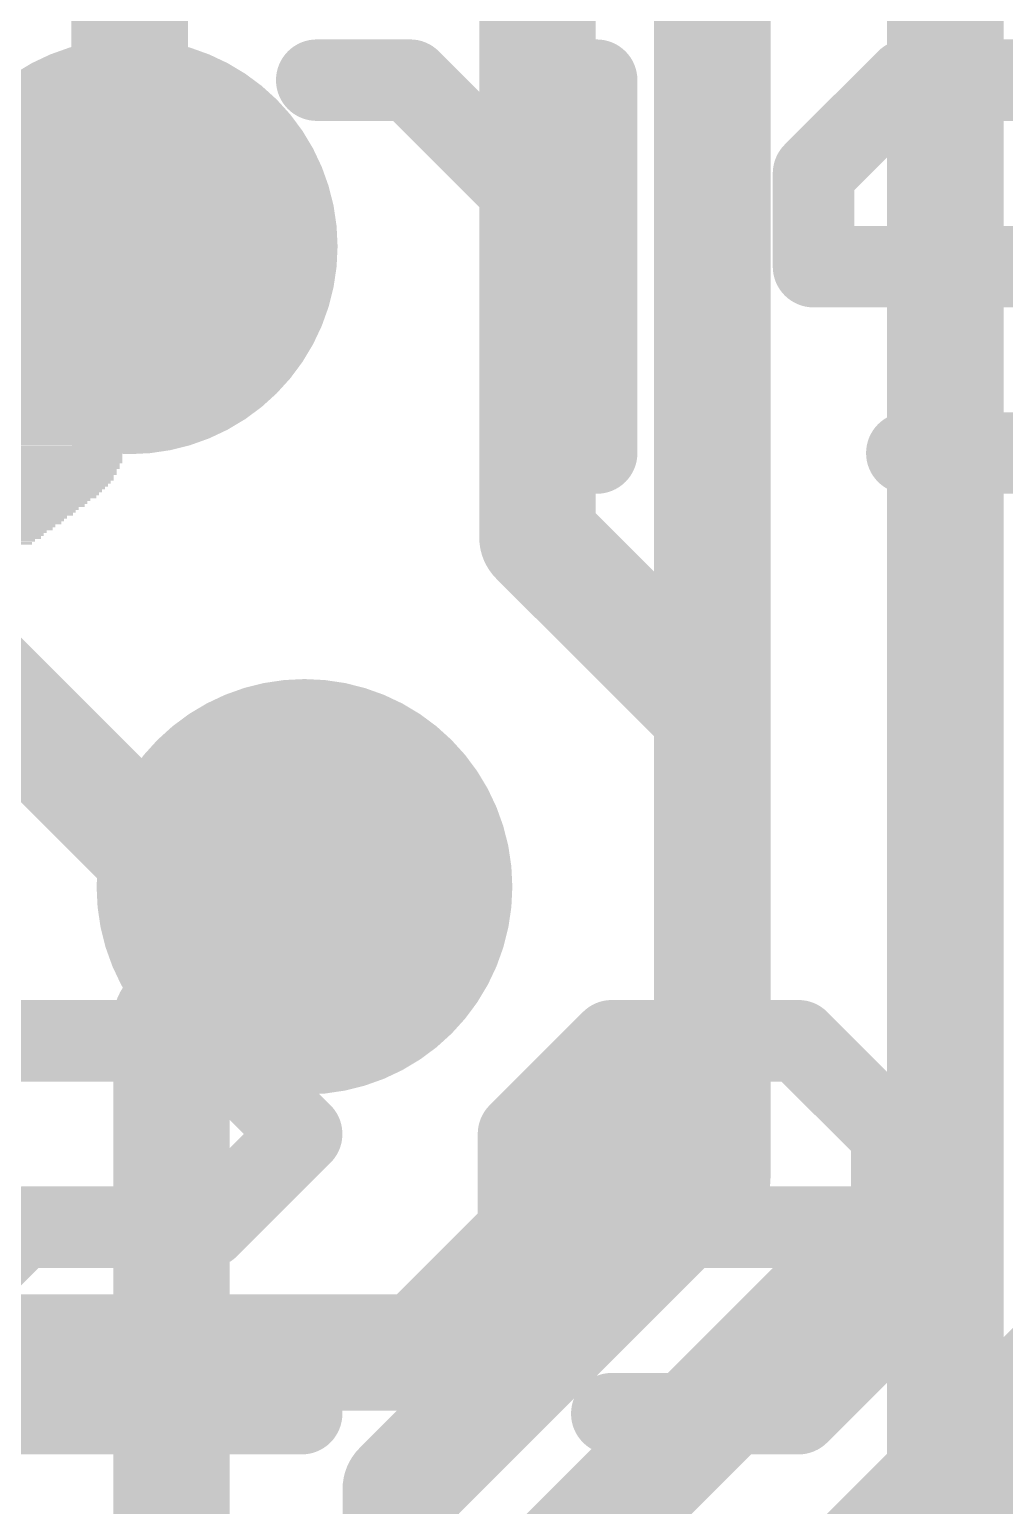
# Model space of a CAD drawing. Extents: x -0.1 to 50.8, y -0.1 to 23.
# Drawn here: x 26.071 to 28.196, y 13.509 to 16.729 of the extents above; entities that cross this region are included whole.
import ezdxf

# ---------------------------------------------------------------- set-up
doc = ezdxf.new("R2010")
doc.units = 0
for name, color, linetype in [('1', 12, 'CONTINUOUS'), ('16', 132, 'CONTINUOUS'), ('18', 110, 'CONTINUOUS'), ('21', 40, 'CONTINUOUS'), ('22', 6, 'CONTINUOUS')]:
    doc.layers.add(name, color=color, linetype=linetype)

# ---------------------------------------------------------------- blocks, each defined once
blk = doc.blocks.new('RECT')
blk.add_solid([(-0.5, -0.5), (0.5, -0.5), (-0.5, 0.5), (0.5, 0.5)])
blk = doc.blocks.new('ROUNDV')
at = {"const_width": 0.5}
blk.add_lwpolyline([(0, -0.25, 1), (0, 0.25, 1), (0, -0.25)], format="xyb", dxfattribs=at)

msp = doc.modelspace()

# ---------------------------------------------------------------- linework, layer by layer
at = {"layer": '1', "const_width": 0.254}
for points in [[(28.067, 20.193), (28.067, 13.335)], [(27.178, 15.621), (27.178, 19.558)], [(25.88, 15.847), (26.289, 16.256)], [(27.178, 15.621), (27.559, 15.24)], [(27.559, 14.224), (27.559, 15.24)], [(26.38, 14.569), (26.67, 14.859)], [(26.38, 13.127), (26.38, 14.569)], [(26.88, 13.545), (27.559, 14.224)], [(26.88, 13.127), (26.88, 13.545)]]:
    msp.add_lwpolyline(points, dxfattribs=at)
at = {"layer": '1', "const_width": 0.127}
for points in [[(26.3339, 16.2111, 1), (26.2441, 16.3009)], [(27.2229, 15.6659, 1), (27.1331, 15.5761)], [(27.1145, 15.621, 1), (27.2415, 15.621)], [(27.6225, 15.24, 1), (27.4955, 15.24)], [(27.5141, 15.1951, 1), (27.6039, 15.2849)], [(26.7149, 14.8141, 1), (26.6251, 14.9039)], [(26.4435, 14.569, 1), (26.3165, 14.569)], [(26.3351, 14.6139, 1), (26.4249, 14.5241)], [(27.6039, 14.1791, 1), (27.5141, 14.2689)], [(27.4955, 14.224, 1), (27.6225, 14.224)], [(26.9435, 13.545, 1), (26.8165, 13.545)], [(26.8351, 13.5899, 1), (26.9249, 13.5001)]]:
    msp.add_lwpolyline(points, format="xyb", dxfattribs=at)
at = {"layer": '16'}
for points, const_width in [([(27.559, 18.288), (27.559, 14.478)], 0.254), ([(28.067, 18.034), (28.067, 14.224)], 0.254), ([(26.289, 16.256), (26.289, 17.399)], 0.254), ([(26.416, 14.859), (24.257, 17.018)], 0.254), ([(26.67, 14.859), (26.416, 14.859)], 0.254), ([(27.051, 12.446), (29.083, 14.478)], 0.4064), ([(27.559, 14.478), (26.924, 13.843)], 0.254), ([(28.067, 14.224), (26.924, 13.081)], 0.254), ([(26.924, 13.843), (24.892, 13.843)], 0.254)]:
    msp.add_lwpolyline(points, dxfattribs=dict(at, const_width=const_width))
at = {"layer": '16', "const_width": 0.127}
for points in [[(26.2255, 16.256, 1), (26.3525, 16.256)], [(26.416, 14.9225, 1), (26.416, 14.7955)], [(26.67, 14.7955, 1), (26.67, 14.9225)], [(26.3711, 14.8141, 1), (26.4609, 14.9039)], [(27.6039, 14.4331, 1), (27.5141, 14.5229)], [(27.4955, 14.478, 1), (27.6225, 14.478)], [(28.1119, 14.1791, 1), (28.0221, 14.2689)], [(28.0035, 14.224, 1), (28.1305, 14.224)], [(26.8791, 13.8879, 1), (26.9689, 13.7981)], [(26.924, 13.7795, 1), (26.924, 13.9065)]]:
    msp.add_lwpolyline(points, format="xyb", dxfattribs=at)
at = {"layer": '22', "const_width": 0.0889}
for points in [[(26.6968, 16.6631, 1), (26.6968, 16.5742)], [(26.9316, 16.6501, 1), (26.8688, 16.5872)], [(26.9002, 16.5742, 1), (26.9002, 16.6631)], [(27.3514, 16.6186, 1), (27.2625, 16.6186)], [(27.9832, 16.6631, 1), (27.9832, 16.5742)], [(28.0146, 16.5872, 1), (27.9518, 16.6501)], [(27.8243, 16.4153, 1), (27.7354, 16.4153)], [(27.7484, 16.4467, 1), (27.8112, 16.3838)], [(27.7798, 16.2563, 1), (27.7798, 16.1674)], [(27.2755, 16.1805, 1), (27.3384, 16.2433)], [(27.7354, 16.2119, 1), (27.8243, 16.2119)], [(27.9832, 15.8496, 1), (27.9832, 15.7607)], [(27.2625, 15.8052, 1), (27.3514, 15.8052)], [(26.4919, 14.5546, 1), (26.429, 14.4917)], [(26.4604, 14.4787, 1), (26.4604, 14.5676)], [(27.34, 14.5676, 1), (27.34, 14.4787)], [(27.3714, 14.4917, 1), (27.3086, 14.5546)], [(27.7782, 14.5546, 1), (27.7153, 14.4917)], [(27.7468, 14.4787, 1), (27.7468, 14.5676)], [(26.6952, 14.2883, 1), (26.6324, 14.3512)], [(26.6324, 14.2883, 1), (26.6952, 14.3512)], [(27.1811, 14.3198, 1), (27.0922, 14.3198)], [(27.1052, 14.3512, 1), (27.1681, 14.2883)], [(27.9946, 14.3198, 1), (27.9057, 14.3198)], [(27.9187, 14.2883, 1), (27.9816, 14.3512)], [(26.0537, 14.1608, 1), (26.0537, 14.0719)], [(26.0851, 14.085, 1), (26.0222, 14.1478)], [(26.4604, 14.0719, 1), (26.4604, 14.1608)], [(27.1366, 14.1608, 1), (27.1366, 14.0719)], [(27.9501, 14.0719, 1), (27.9501, 14.1608)], [(26.429, 14.1478, 1), (26.4919, 14.085)], [(27.0922, 14.1164, 1), (27.1811, 14.1164)], [(27.9816, 13.8816, 1), (27.9187, 13.9445)], [(27.9057, 13.913, 1), (27.9946, 13.913)], [(26.0537, 13.7541, 1), (26.0537, 13.6652)], [(26.0222, 13.6782, 1), (26.0851, 13.7411)], [(26.6638, 13.6652, 1), (26.6638, 13.7541)], [(27.34, 13.7541, 1), (27.34, 13.6652)], [(27.7153, 13.7411, 1), (27.7782, 13.6782)], [(27.7468, 13.6652, 1), (27.7468, 13.7541)]]:
    msp.add_lwpolyline(points, format="xyb", dxfattribs=at)
at = {"layer": '22', "const_width": 0.1778}
for points in [[(26.9002, 16.6186), (26.6968, 16.6186)], [(27.307, 16.2119), (26.9002, 16.6186)], [(27.307, 15.8052), (27.307, 16.6186)], [(27.9832, 16.6186), (27.7798, 16.4153)], [(28.3899, 16.6186), (27.9832, 16.6186)], [(27.7798, 16.4153), (27.7798, 16.2119)], [(27.7798, 16.2119), (28.5933, 16.2119)], [(27.9832, 15.8052), (28.3899, 15.8052)], [(26.4604, 14.5231), (25.8503, 14.5231)], [(26.6638, 14.3198), (26.4604, 14.5231)], [(27.34, 14.5231), (27.1366, 14.3198)], [(27.7468, 14.5231), (27.34, 14.5231)], [(27.9501, 14.3198), (27.7468, 14.5231)], [(26.4604, 14.1164), (26.6638, 14.3198)], [(27.1366, 14.3198), (27.1366, 14.1164)], [(27.9501, 13.913), (27.9501, 14.3198)], [(25.8503, 13.913), (26.0537, 14.1164)], [(26.0537, 14.1164), (26.4604, 14.1164)], [(27.1366, 14.1164), (27.9501, 14.1164)], [(26.0537, 13.7096), (25.8503, 13.913)], [(27.7468, 13.7096), (27.9501, 13.913)], [(26.6638, 13.7096), (26.0537, 13.7096)], [(27.34, 13.7096), (27.7468, 13.7096)]]:
    msp.add_lwpolyline(points, dxfattribs=at)

# ---------------------------------------------------------------- block references
at = {"layer": '18', "xscale": 0.9064, "yscale": 0.9064}
for p in [(26.289, 16.256), (26.289, 16.256), (26.67, 14.859), (26.67, 14.859)]:
    msp.add_blockref('ROUNDV', p, dxfattribs=at)
at = {"layer": '21'}
for p, xscale, yscale in [((25.2857, 15.983), 1.6192, 0.0063), ((25.2984, 15.9766), 1.6446, 0.0064), ((25.308, 15.9703), 1.6637, 0.0063), ((25.2825, 15.9893), 1.6002, 0.0064), ((25.3397, 15.9385), 1.7399, 0.0064), ((25.3238, 15.9576), 1.6954, 0.0063), ((25.3397, 15.9449), 1.7272, 0.0063), ((25.3175, 15.9639), 1.6827, 0.0064), ((25.3334, 15.9512), 1.7145, 0.0064), ((25.3556, 15.9131), 1.7843, 0.0064), ((25.3556, 15.9068), 1.7843, 0.0063), ((25.346, 15.9322), 1.7526, 0.0063), ((25.3492, 15.9258), 1.759, 0.0064), ((25.3556, 15.9195), 1.7717, 0.0063), ((25.3587, 15.8814), 1.8034, 0.0063), ((25.3619, 15.875), 1.8098, 0.0064), ((25.3588, 15.9004), 1.7907, 0.0064), ((25.3619, 15.8941), 1.797, 0.0063), ((25.3619, 15.8877), 1.797, 0.0064), ((25.3587, 15.8433), 1.8288, 0.0063), ((25.3588, 15.8687), 1.8161, 0.0063), ((25.3588, 15.8623), 1.8161, 0.0064), ((25.3619, 15.8559), 1.8224, 0.0063), ((25.3619, 15.8496), 1.8224, 0.0064), ((25.3524, 15.8178), 1.8415, 0.0063), ((25.3524, 15.8115), 1.8415, 0.0064), ((25.3556, 15.8306), 1.8351, 0.0063), ((25.3556, 15.8242), 1.8351, 0.0064), ((25.3587, 15.8369), 1.8288, 0.0064), ((25.3397, 15.7797), 1.8542, 0.0063), ((25.346, 15.7925), 1.8542, 0.0063), ((25.346, 15.7861), 1.8542, 0.0064), ((25.3492, 15.8052), 1.8478, 0.0063), ((25.3492, 15.7988), 1.8478, 0.0064), ((25.3143, 15.7416), 1.8669, 0.0063), ((25.3238, 15.7544), 1.8606, 0.0063), ((25.3238, 15.748), 1.8606, 0.0064), ((25.3301, 15.7607), 1.8605, 0.0064), ((25.3333, 15.7671), 1.8542, 0.0063), ((25.3397, 15.7734), 1.8542, 0.0064), ((25.2953, 15.7226), 1.8669, 0.0064), ((25.3016, 15.729), 1.8669, 0.0063), ((25.3111, 15.7353), 1.8606, 0.0064), ((25.5556, 15.7163), 1.3335, 0.0063), ((25.5683, 15.7099), 1.2954, 0.0064), ((25.5747, 15.7035), 1.2573, 0.0063), ((25.5778, 15.6972), 1.2382, 0.0064), ((25.5842, 15.6909), 1.2129, 0.0063), ((25.581, 15.6845), 1.1938, 0.0064), ((25.581, 15.6782), 1.1811, 0.0063), ((25.581, 15.6718), 1.1684, 0.0064), ((25.5778, 15.6654), 1.1494, 0.0063), ((25.5778, 15.6591), 1.1366, 0.0064), ((25.5747, 15.6528), 1.1303, 0.0063), ((25.5715, 15.6464), 1.1113, 0.0064), ((25.5556, 15.6274), 1.0922, 0.0063), ((25.5524, 15.621), 1.0858, 0.0064), ((25.5461, 15.6147), 1.0731, 0.0063), ((25.5619, 15.6337), 1.0922, 0.0064), ((25.5683, 15.6401), 1.1049, 0.0063), ((25.5397, 15.6083), 1.0732, 0.0064)]:
    msp.add_blockref('RECT', p, dxfattribs=dict(at, xscale=xscale, yscale=yscale))

doc.saveas('drawing.dxf')
